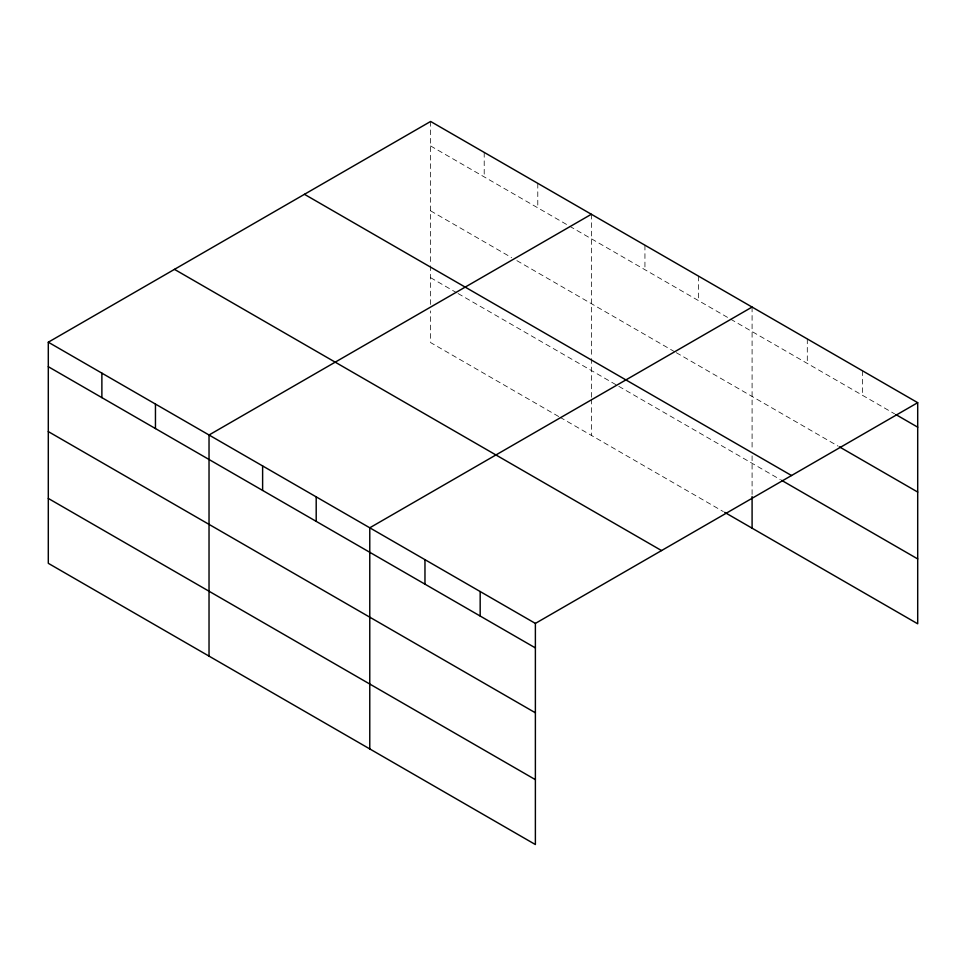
<?xml version="1.0" encoding="UTF-8"?>
<svg xmlns="http://www.w3.org/2000/svg" width="966" height="966" viewBox="0 0 966 966"><rect width="100%" height="100%" fill="white"/><g stroke="black" fill="none" stroke-linecap="round" stroke-linejoin="round"><path stroke-width="0.72" stroke-dasharray="4.83 3.62" d="M430.619 145.963L894.588 413.834M430.619 210.854L511.642 257.62M516.87 260.639L674.993 351.938M676.297 352.687L838.102 446.111M430.619 277.701L456.761 292.795M458.065 293.543L617.491 385.591M618.808 386.34L780.335 479.607M558.686 416.527L430.619 342.592L430.619 310.895M560.002 417.276L723.341 511.594M862.493 370.811L862.493 395.299M807.298 338.933L807.298 363.433M752.091 307.067L752.091 449.927M752.091 455.867L752.091 494.99M698.515 276.131L698.515 300.631M644.938 245.195L644.938 269.695M591.361 214.271L591.361 357.13M591.361 358.615L591.361 397.666M591.361 399.175L591.361 435.388M537.784 183.335L537.784 207.823M484.207 152.399L484.207 176.899M430.619 121.462L430.619 264.334M430.619 265.819L430.619 304.87"/><path stroke-width="1.45" d="M48.3 342.205L535.381 623.408L535.381 844.538L48.3 563.323L48.3 342.205L430.619 121.462L917.7 402.677L917.7 623.795L724.657 512.342M591.361 214.271L209.03 435.002L209.03 656.119M752.091 307.067L369.773 527.798L369.773 748.916M535.381 623.408L917.7 402.677M895.88 414.571L917.7 427.177M839.394 446.847L917.7 492.056M304.459 194.311L791.528 475.526M781.627 480.344L917.7 558.916M174.472 269.357L661.541 550.572M48.3 366.694L535.381 647.908M48.3 431.585L535.381 712.787M48.3 498.432L535.381 779.647M752.091 496.5L752.091 528.185M480.174 591.542L480.174 616.03M424.968 559.676L424.968 584.164M316.196 496.862L316.196 521.362M262.619 465.938L262.619 490.426M155.454 404.066L155.454 428.566M101.877 373.13L101.877 397.63"/></g></svg>
